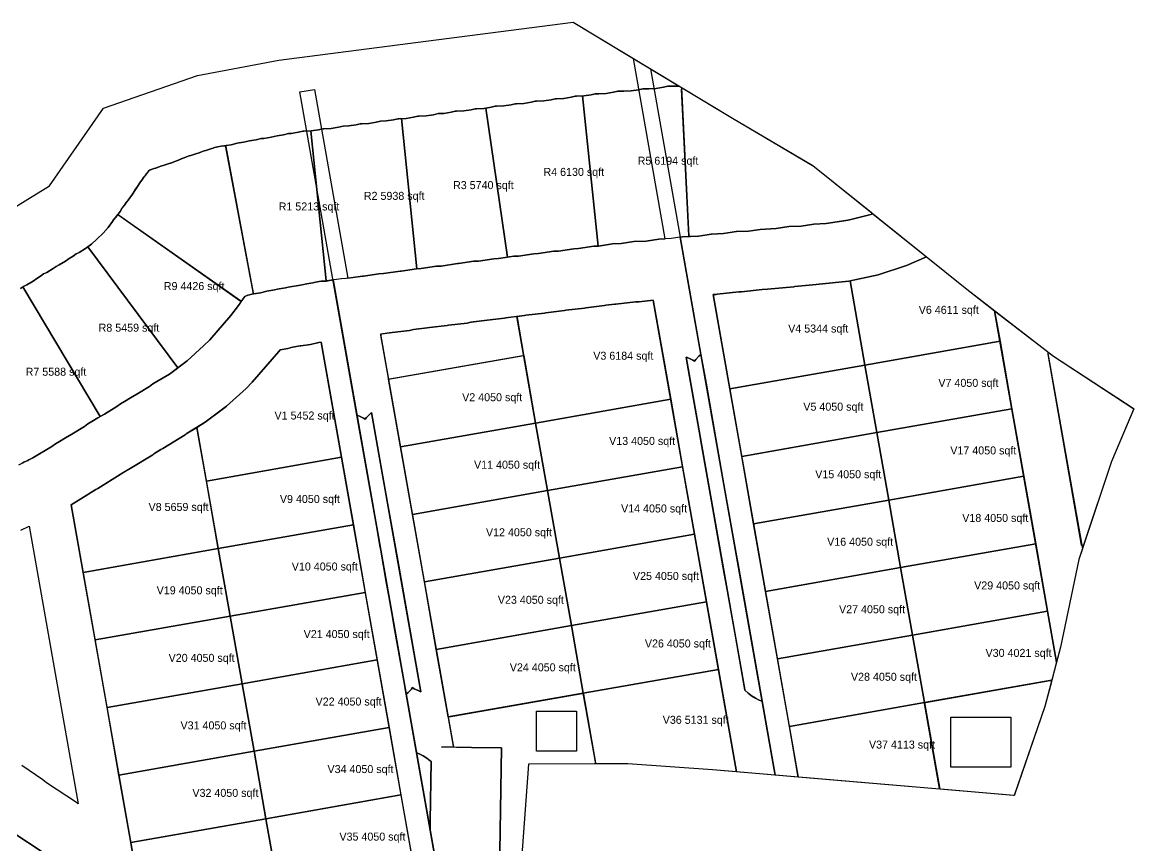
# Model space of a CAD drawing. Header units: metres. Extents: x 119 to 464, y -551 to -55.
# Drawn here: x 242.2 to 464.4, y -219.7 to -54.9 of the extents above; entities that cross this region are included whole.
import ezdxf

# ---------------------------------------------------------------- set-up
doc = ezdxf.new("R2010")
doc.units = ezdxf.units.M
for name, color, linetype in [('COLONY', 3, 'Continuous'), ('CORNERS', 52, 'Continuous'), ('MEDIANS', 94, 'Continuous'), ('PARKS', 82, 'Continuous'), ('PLOTS', 1, 'Continuous'), ('PROMENADE', 62, 'Continuous'), ('ROADS', 8, 'Continuous'), ('TEXT', 7, 'Continuous'), ('UTILITIES', 6, 'Continuous')]:
    doc.layers.add(name, color=color, linetype=linetype)

msp = doc.modelspace()

# ---------------------------------------------------------------- linework, layer by layer
at = {"layer": 'COLONY'}
msp.add_lwpolyline([(221.48, -103.71), (247.6, -87.66), (258.4, -72.16), (277.21, -65.62), (293.47, -62.5), (331.12, -57.65), (352.37, -54.94), (384.19, -74.16), (400.25, -83.6), (431.09, -108.36), (448.39, -121.73), (464.45, -132.24), (460.01, -142.83), (453.45, -162.43), (449.83, -179.95), (446.64, -191.8), (440.55, -209.62), (380.23, -204.48), (363.26, -203.28), (343.39, -203.37), (341.9, -224.25), (341.2, -241.03), (338.8, -261.53), (224.09, -261.53)], dxfattribs=at)
at = {"layer": 'CORNERS'}
for points in [[(315.59, -126.34), (315.58, -126.34), (315.57, -126.34), (315.56, -126.34), (315.55, -126.34), (315.54, -126.33), (315.53, -126.33), (315.52, -126.33), (315.52, -126.32), (315.51, -126.32), (315.5, -126.31), (315.49, -126.31), (315.48, -126.3), (315.47, -126.3), (315.47, -126.29), (315.46, -126.28), (315.45, -126.28), (315.45, -126.27), (315.44, -126.26), (315.43, -126.25), (315.43, -126.24), (315.42, -126.24), (315.42, -126.23), (315.42, -126.22), (315.41, -126.21), (315.41, -126.2), (315.41, -126.19), (315.4, -126.18), (315.4, -126.17), (313.88, -117.52), (313.88, -117.51), (313.87, -117.5), (313.87, -117.49), (313.87, -117.48), (313.87, -117.47), (313.87, -117.46), (313.88, -117.45), (313.88, -117.44), (313.88, -117.43), (313.88, -117.42), (313.89, -117.41), (313.89, -117.4), (313.89, -117.39), (313.9, -117.38), (313.9, -117.38), (313.91, -117.37), (313.92, -117.36), (313.92, -117.35), (313.93, -117.34), (313.94, -117.34), (313.94, -117.33), (313.95, -117.32), (313.96, -117.32), (313.97, -117.31), (313.98, -117.31), (313.99, -117.3), (313.99, -117.3), (314, -117.29), (314.01, -117.29), (314.02, -117.29), (314.03, -117.29), (314.05, -117.28), (314.05, -117.28), (315.62, -117.08), (315.62, -117.08), (315.62, -117.08), (315.62, -117.08), (316.12, -117.02), (316.12, -117.02), (319.62, -116.61), (319.63, -116.61), (319.63, -116.61), (319.64, -116.61), (320.4, -116.43), (320.4, -116.43), (320.42, -116.43), (320.42, -116.43), (323.12, -116.08), (323.12, -116.08), (323.12, -116.08), (323.12, -116.08), (323.62, -116.02), (323.62, -116.02), (327.12, -115.61), (327.13, -115.61), (327.13, -115.61), (327.14, -115.61), (327.37, -115.55), (327.37, -115.55), (327.39, -115.55), (327.39, -115.55), (331.12, -115.11), (331.13, -115.11), (331.13, -115.11), (331.14, -115.11), (331.9, -114.93), (331.9, -114.93), (331.92, -114.93), (331.92, -114.93), (334.62, -114.58), (334.62, -114.58), (334.62, -114.58), (334.62, -114.58), (335.12, -114.52), (335.12, -114.52), (338.62, -114.11), (338.63, -114.11), (338.63, -114.11), (338.64, -114.11), (338.87, -114.05), (338.87, -114.05), (338.89, -114.05), (338.89, -114.05), (340.89, -113.81), (340.89, -113.81), (340.9, -113.81), (340.91, -113.81), (340.92, -113.81), (340.93, -113.81), (340.94, -113.82), (340.95, -113.82), (340.96, -113.82), (340.97, -113.82), (340.98, -113.83), (340.99, -113.83), (341, -113.83), (341.01, -113.84), (341.02, -113.84), (341.03, -113.85), (341.04, -113.86), (341.04, -113.86), (341.05, -113.87), (341.06, -113.88), (341.06, -113.88), (341.07, -113.89), (341.08, -113.9), (341.08, -113.91), (341.09, -113.92), (341.09, -113.93), (341.1, -113.93), (341.1, -113.94), (341.1, -113.95), (341.11, -113.96), (341.11, -113.98), (341.11, -113.98), (342.42, -121.41), (342.42, -121.42), (342.42, -121.43), (342.42, -121.44), (342.42, -121.45), (342.42, -121.46), (342.42, -121.47), (342.42, -121.48), (342.42, -121.49), (342.42, -121.5), (342.41, -121.5), (342.41, -121.51), (342.41, -121.52), (342.4, -121.53), (342.4, -121.54), (342.39, -121.55), (342.39, -121.56), (342.38, -121.57), (342.38, -121.57), (342.37, -121.58), (342.36, -121.59), (342.36, -121.6), (342.35, -121.6), (342.34, -121.61), (342.33, -121.61), (342.33, -121.62), (342.32, -121.62), (342.31, -121.63), (342.3, -121.63), (342.29, -121.64), (342.28, -121.64), (342.27, -121.64), (342.26, -121.64), (342.26, -121.64), (315.64, -126.34), (315.63, -126.34), (315.62, -126.34), (315.61, -126.34), (315.6, -126.34), (315.59, -126.34)], [(447.3, -121.28), (447.3, -121.27), (447.3, -121.26), (447.3, -121.25), (447.3, -121.24), (447.31, -121.23), (447.31, -121.22), (447.31, -121.22), (447.32, -121.21), (447.32, -121.2), (447.33, -121.19), (447.33, -121.18), (447.34, -121.17), (447.35, -121.16), (447.35, -121.16), (447.36, -121.15), (447.37, -121.14), (447.37, -121.14), (447.38, -121.13), (447.39, -121.13), (447.4, -121.12), (447.41, -121.12), (447.42, -121.11), (447.43, -121.11), (447.44, -121.1), (447.45, -121.1), (447.46, -121.1), (447.46, -121.1), (447.47, -121.1), (447.48, -121.09), (447.49, -121.09), (447.5, -121.09), (447.51, -121.09), (447.52, -121.1), (447.53, -121.1), (447.54, -121.1), (447.55, -121.1), (447.56, -121.1), (447.57, -121.11), (447.58, -121.11), (447.59, -121.12), (447.6, -121.12), (447.61, -121.13), (447.62, -121.13), (447.62, -121.14), (448.39, -121.73), (448.39, -121.73), (448.39, -121.73), (448.39, -121.73), (464.31, -132.15), (464.31, -132.15), (464.32, -132.16), (464.33, -132.16), (464.34, -132.17), (464.34, -132.18), (464.35, -132.18), (464.36, -132.19), (464.36, -132.2), (464.37, -132.21), (464.37, -132.22), (464.38, -132.23), (464.38, -132.23), (464.39, -132.24), (464.39, -132.25), (464.39, -132.26), (464.4, -132.27), (464.4, -132.28), (464.4, -132.29), (464.4, -132.3), (464.4, -132.31), (464.4, -132.32), (464.4, -132.33), (464.4, -132.34), (464.4, -132.35), (464.4, -132.36), (464.39, -132.37), (464.39, -132.38), (464.39, -132.39), (464.38, -132.4), (460.01, -142.83), (460.01, -142.83), (460.01, -142.83), (460.01, -142.83), (454.42, -159.54), (454.42, -159.54), (454.41, -159.55), (454.41, -159.56), (454.4, -159.57), (454.4, -159.58), (454.39, -159.59), (454.39, -159.6), (454.38, -159.6), (454.38, -159.61), (454.37, -159.62), (454.36, -159.62), (454.35, -159.63), (454.35, -159.64), (454.34, -159.64), (454.33, -159.65), (454.32, -159.65), (454.31, -159.66), (454.3, -159.66), (454.29, -159.66), (454.29, -159.67), (454.28, -159.67), (454.27, -159.67), (454.26, -159.67), (454.25, -159.67), (454.24, -159.68), (454.23, -159.68), (454.22, -159.68), (454.21, -159.67), (454.2, -159.67), (454.19, -159.67), (454.18, -159.67), (454.17, -159.67), (454.16, -159.66), (454.15, -159.66), (454.14, -159.66), (454.13, -159.65), (454.13, -159.65), (454.12, -159.64), (454.11, -159.64), (454.1, -159.63), (454.09, -159.62), (454.09, -159.62), (454.08, -159.61), (454.07, -159.6), (454.07, -159.6), (454.06, -159.59), (454.06, -159.58), (454.05, -159.57), (454.05, -159.56), (454.04, -159.55), (454.04, -159.54), (454.04, -159.53), (454.03, -159.52), (454.03, -159.51), (454.03, -159.51), (447.3, -121.33), (447.3, -121.33), (447.3, -121.31), (447.3, -121.3), (447.3, -121.29), (447.3, -121.28)], [(425.75, -208.35), (425.74, -208.35), (425.73, -208.35), (425.73, -208.34), (425.72, -208.34), (425.71, -208.33), (425.7, -208.33), (425.69, -208.32), (425.68, -208.31), (425.68, -208.31), (425.67, -208.3), (425.66, -208.29), (425.66, -208.29), (425.65, -208.28), (425.65, -208.27), (425.64, -208.26), (425.64, -208.25), (425.63, -208.24), (425.63, -208.23), (425.62, -208.22), (425.62, -208.21), (425.62, -208.2), (425.62, -208.2), (422.63, -191.24), (422.63, -191.24), (422.63, -191.23), (422.63, -191.22), (422.63, -191.21), (422.63, -191.2), (422.63, -191.19), (422.63, -191.18), (422.63, -191.17), (422.63, -191.16), (422.63, -191.15), (422.64, -191.14), (422.64, -191.13), (422.64, -191.12), (422.65, -191.11), (422.65, -191.1), (422.66, -191.1), (422.66, -191.09), (422.67, -191.08), (422.68, -191.07), (422.68, -191.07), (422.69, -191.06), (422.7, -191.05), (422.71, -191.05), (422.71, -191.04), (422.72, -191.04), (422.73, -191.03), (422.74, -191.03), (422.75, -191.02), (422.76, -191.02), (422.77, -191.02), (422.78, -191.01), (422.79, -191.01), (422.79, -191.01), (447.74, -186.61), (447.74, -186.61), (447.76, -186.61), (447.77, -186.61), (447.78, -186.61), (447.79, -186.61), (447.8, -186.61), (447.81, -186.61), (447.82, -186.61), (447.83, -186.61), (447.84, -186.62), (447.85, -186.62), (447.86, -186.62), (447.86, -186.63), (447.87, -186.63), (447.88, -186.64), (447.89, -186.64), (447.9, -186.65), (447.91, -186.65), (447.91, -186.66), (447.92, -186.67), (447.93, -186.68), (447.93, -186.68), (447.94, -186.69), (447.95, -186.7), (447.95, -186.71), (447.96, -186.72), (447.96, -186.73), (447.96, -186.74), (447.97, -186.75), (447.97, -186.75), (447.97, -186.76), (447.97, -186.77), (447.98, -186.78), (447.98, -186.79), (447.98, -186.8), (447.98, -186.81), (447.98, -186.82), (447.97, -186.83), (447.97, -186.84), (447.97, -186.86), (447.97, -186.86), (446.64, -191.79), (446.64, -191.8), (446.64, -191.8), (446.64, -191.81), (440.6, -209.47), (440.6, -209.47), (440.6, -209.49), (440.59, -209.49), (440.59, -209.5), (440.58, -209.51), (440.58, -209.52), (440.57, -209.53), (440.57, -209.53), (440.56, -209.54), (440.55, -209.55), (440.55, -209.55), (440.54, -209.56), (440.53, -209.57), (440.52, -209.57), (440.52, -209.58), (440.51, -209.58), (440.5, -209.59), (440.49, -209.59), (440.48, -209.59), (440.47, -209.6), (440.46, -209.6), (440.46, -209.6), (440.45, -209.6), (440.44, -209.61), (440.43, -209.61), (440.42, -209.61), (440.41, -209.61), (440.4, -209.61), (440.39, -209.61), (425.8, -208.36), (425.8, -208.36), (425.78, -208.36), (425.77, -208.36), (425.76, -208.36), (425.75, -208.35)]]:
    msp.add_lwpolyline(points, close=True, dxfattribs=at)
msp.add_lwpolyline([(337.2, -249.76), (338, -200.11), (338, -200.1), (338, -200.1), (338, -200.1), (338, -200.1), (338, -200.1), (337.99, -200.1), (332.01, -200), (332.01, -200), (331.99, -200), (331.99, -200), (331.99, -200), (331.99, -200), (328.58, -199.94), (328.57, -199.94), (328.56, -199.94), (328.55, -199.94), (328.54, -199.94), (328.53, -199.94), (328.52, -199.93), (328.51, -199.93), (328.5, -199.93), (328.5, -199.92), (328.49, -199.92), (328.48, -199.91), (328.47, -199.91), (328.46, -199.9), (328.45, -199.9), (328.45, -199.89), (328.44, -199.88), (328.43, -199.88), (328.43, -199.87), (328.42, -199.86), (328.41, -199.85), (328.41, -199.85), (328.4, -199.84), (328.4, -199.83), (328.4, -199.82), (328.39, -199.81), (328.39, -199.8), (328.39, -199.79), (328.38, -199.78), (328.38, -199.78), (327.38, -194.11), (327.38, -194.11), (327.38, -194.09), (327.38, -194.08), (327.38, -194.07), (327.38, -194.06), (327.38, -194.06), (327.38, -194.05), (327.38, -194.04), (327.38, -194.04), (327.39, -194.03), (327.39, -194.02), (327.39, -194.01), (327.4, -194), (327.4, -193.99), (327.4, -193.98), (327.41, -193.97), (327.41, -193.96), (327.42, -193.95), (327.43, -193.95), (327.43, -193.94), (327.44, -193.93), (327.45, -193.93), (327.45, -193.92), (327.46, -193.91), (327.47, -193.91), (327.48, -193.9), (327.49, -193.9), (327.49, -193.89), (327.5, -193.89), (327.51, -193.89), (327.52, -193.88), (327.53, -193.88), (327.54, -193.88), (327.55, -193.88), (354.16, -189.18), (354.17, -189.18), (354.18, -189.18), (354.19, -189.18), (354.2, -189.18), (354.21, -189.18), (354.22, -189.18), (354.23, -189.18), (354.24, -189.18), (354.25, -189.19), (354.26, -189.19), (354.27, -189.19), (354.28, -189.19), (354.29, -189.2), (354.29, -189.2), (354.3, -189.21), (354.31, -189.21), (354.32, -189.22), (354.33, -189.22), (354.34, -189.23), (354.34, -189.24), (354.35, -189.24), (354.36, -189.25), (354.36, -189.26), (354.37, -189.27), (354.37, -189.28), (354.38, -189.28), (354.38, -189.29), (354.39, -189.3), (354.39, -189.31), (354.39, -189.32), (354.39, -189.33), (354.4, -189.34), (354.4, -189.35), (356.82, -203.07), (356.82, -203.08), (356.82, -203.09), (356.82, -203.1), (356.82, -203.11), (356.82, -203.12), (356.82, -203.13), (356.82, -203.14), (356.82, -203.15), (356.82, -203.16), (356.81, -203.17), (356.81, -203.18), (356.81, -203.18), (356.8, -203.19), (356.8, -203.2), (356.8, -203.21), (356.79, -203.22), (356.78, -203.23), (356.78, -203.23), (356.77, -203.24), (356.77, -203.25), (356.76, -203.26), (356.75, -203.26), (356.74, -203.27), (356.74, -203.27), (356.73, -203.28), (356.72, -203.28), (356.71, -203.29), (356.7, -203.29), (356.69, -203.3), (356.68, -203.3), (356.68, -203.3), (356.67, -203.3), (356.66, -203.31), (356.65, -203.31), (356.64, -203.31), (356.63, -203.31), (356.62, -203.31), (343.4, -203.37), (343.39, -203.37), (343.39, -203.37), (343.39, -203.37), (343.39, -203.37), (343.39, -203.37), (343.39, -203.38), (341.9, -224.25)], dxfattribs=at)
at = {"layer": 'MEDIANS'}
for points in [[(387.34, -189.13), (386.7, -188.52), (386.67, -188.5), (384.78, -177.76), (383, -167.67), (382.56, -165.2), (381.03, -156.48), (380.02, -150.74), (380.02, -150.74), (377.89, -138.66), (377.8, -138.18), (377.47, -136.31), (375.42, -124.67), (375.42, -124.67), (374.93, -121.91), (375.47, -122.12), (376.26, -122.51), (376.6, -122.72), (376.84, -122.41), (377.45, -121.77), (377.89, -121.39), (378.91, -127.17), (382.48, -147.45), (382.48, -147.45), (384.87, -160.96), (384.87, -160.96), (385.44, -164.2), (390.12, -190.75), (389.57, -190.54), (388.78, -190.14), (388.03, -189.67), (387.34, -189.13)], [(319.37, -188.99), (318.94, -189.37), (318.45, -186.61), (318.45, -186.61), (316.56, -175.86), (316.07, -173.1), (315.47, -169.68), (315.04, -167.24), (313.85, -160.54), (313.69, -159.59), (313.19, -156.76), (311.47, -147.03), (309.09, -133.52), (309.63, -133.73), (310.42, -134.12), (310.75, -134.33), (310.99, -134.02), (311.6, -133.38), (312.04, -133), (314.91, -149.27), (317.26, -162.61), (321.88, -188.85), (321.34, -188.64), (320.55, -188.25), (320.22, -188.04), (319.98, -188.35), (319.37, -188.99)], [(321.54, -201.26), (322.33, -201.66), (323.07, -202.13), (323.77, -202.67), (323.95, -202.84), (323.76, -214.71), (323.73, -216.55), (321, -201.06), (321.54, -201.26)]]:
    msp.add_lwpolyline(points, close=True, dxfattribs=at)
at = {"layer": 'PARKS'}
for points in [[(412.01, -93.05), (412.02, -93.05), (412.02, -93.06), (412.03, -93.07), (412.03, -93.08), (412.04, -93.09), (412.04, -93.09), (412.05, -93.1), (412.05, -93.11), (412.05, -93.12), (412.06, -93.13), (412.06, -93.14), (412.06, -93.15), (412.06, -93.16), (412.06, -93.17), (412.06, -93.18), (412.06, -93.19), (412.06, -93.2), (412.06, -93.21), (412.06, -93.22), (412.06, -93.23), (412.05, -93.24), (412.05, -93.24), (412.05, -93.25), (412.04, -93.26), (412.04, -93.27), (412.03, -93.28), (412.03, -93.29), (412.02, -93.3), (412.02, -93.3), (412.01, -93.31), (412, -93.32), (412, -93.32), (411.99, -93.33), (411.98, -93.34), (411.98, -93.34), (411.97, -93.35), (411.96, -93.35), (411.95, -93.36), (411.94, -93.36), (411.93, -93.37), (411.93, -93.37), (411.62, -93.48), (411.62, -93.48), (411.6, -93.48), (411.6, -93.48), (407.32, -94.56), (407.32, -94.56), (407.3, -94.56), (407.3, -94.56), (402.94, -95.21), (402.94, -95.21), (402.92, -95.21), (402.92, -95.21), (400.49, -95.33), (400.48, -95.33), (400.48, -95.33), (400.47, -95.33), (397.94, -95.71), (397.94, -95.71), (397.92, -95.71), (397.92, -95.71), (395.49, -95.83), (395.48, -95.83), (395.48, -95.83), (395.47, -95.83), (392.94, -96.21), (392.94, -96.21), (392.92, -96.21), (392.92, -96.21), (389.74, -96.37), (389.73, -96.37), (389.73, -96.37), (389.72, -96.37), (387.44, -96.71), (387.44, -96.71), (387.42, -96.71), (387.42, -96.71), (384.99, -96.83), (384.98, -96.83), (384.98, -96.83), (384.97, -96.83), (382.44, -97.21), (382.44, -97.21), (382.42, -97.21), (382.42, -97.21), (379.99, -97.33), (379.98, -97.33), (379.98, -97.33), (379.97, -97.33), (377.44, -97.71), (377.44, -97.71), (377.42, -97.71), (377.42, -97.71), (375.7, -97.8), (375.69, -97.8), (375.68, -97.8), (375.67, -97.8), (375.66, -97.8), (375.65, -97.79), (375.64, -97.79), (375.63, -97.79), (375.62, -97.79), (375.62, -97.78), (375.61, -97.78), (375.6, -97.78), (375.59, -97.77), (375.58, -97.77), (375.57, -97.76), (375.56, -97.75), (375.56, -97.75), (375.55, -97.74), (375.54, -97.73), (375.54, -97.73), (375.53, -97.72), (375.52, -97.71), (375.52, -97.7), (375.51, -97.7), (375.51, -97.69), (375.5, -97.68), (375.5, -97.67), (375.5, -97.66), (375.49, -97.65), (375.49, -97.64), (375.49, -97.63), (375.49, -97.62), (375.49, -97.61), (375.49, -97.6), (374.03, -68.39), (374.03, -68.38), (374.03, -68.37), (374.03, -68.36), (374.03, -68.35), (374.03, -68.34), (374.03, -68.33), (374.03, -68.32), (374.04, -68.31), (374.04, -68.3), (374.04, -68.29), (374.05, -68.29), (374.05, -68.28), (374.06, -68.27), (374.06, -68.26), (374.07, -68.25), (374.07, -68.24), (374.08, -68.24), (374.09, -68.23), (374.1, -68.22), (374.1, -68.22), (374.11, -68.21), (374.12, -68.21), (374.13, -68.2), (374.14, -68.2), (374.15, -68.19), (374.15, -68.19), (374.16, -68.19), (374.17, -68.18), (374.18, -68.18), (374.19, -68.18), (374.2, -68.18), (374.21, -68.18), (374.22, -68.18), (374.23, -68.18), (374.24, -68.18), (374.25, -68.18), (374.26, -68.18), (374.27, -68.18), (374.28, -68.18), (374.29, -68.19), (374.3, -68.19), (374.31, -68.19), (374.32, -68.2), (374.33, -68.2), (374.33, -68.21), (384.19, -74.16), (384.19, -74.16), (400.23, -83.59), (400.24, -83.59), (400.26, -83.61), (400.26, -83.61), (411.98, -93.02), (411.99, -93.02), (412, -93.03), (412, -93.04), (412.01, -93.05)], [(286.09, -110.62), (286.09, -110.62), (286.08, -110.63), (286.08, -110.64), (286.07, -110.64), (286.06, -110.65), (286.05, -110.66), (286.05, -110.66), (286.04, -110.67), (286.03, -110.67), (286.02, -110.68), (286.01, -110.68), (286, -110.69), (286, -110.69), (285.99, -110.69), (285.98, -110.7), (285.97, -110.7), (285.96, -110.7), (285.95, -110.7), (285.94, -110.7), (285.93, -110.7), (285.92, -110.7), (285.91, -110.7), (285.9, -110.7), (285.89, -110.7), (285.88, -110.7), (285.87, -110.69), (285.86, -110.69), (285.85, -110.69), (285.84, -110.68), (285.83, -110.68), (285.83, -110.67), (285.82, -110.67), (285.81, -110.66), (261.45, -93.55), (261.45, -93.55), (261.44, -93.54), (261.43, -93.53), (261.42, -93.52), (261.41, -93.52), (261.41, -93.51), (261.4, -93.5), (261.4, -93.49), (261.39, -93.49), (261.39, -93.48), (261.38, -93.47), (261.38, -93.46), (261.37, -93.45), (261.37, -93.44), (261.37, -93.43), (261.37, -93.42), (261.37, -93.41), (261.36, -93.4), (261.36, -93.39), (261.36, -93.38), (261.36, -93.37), (261.36, -93.36), (261.37, -93.35), (261.37, -93.34), (261.37, -93.33), (261.37, -93.32), (261.38, -93.31), (261.38, -93.3), (261.38, -93.3), (261.39, -93.29), (261.39, -93.28), (261.4, -93.27), (261.4, -93.26), (261.72, -92.83), (261.72, -92.83), (261.72, -92.83), (261.72, -92.83), (262.17, -92.08), (262.18, -92.08), (262.18, -92.06), (262.19, -92.06), (262.72, -91.33), (262.72, -91.33), (262.72, -91.33), (262.72, -91.33), (262.92, -91), (262.92, -91), (262.93, -90.98), (262.93, -90.98), (262.94, -90.97), (262.95, -90.96), (263.35, -90.53), (263.35, -90.52), (263.35, -90.52), (263.35, -90.51), (264.22, -89.33), (264.22, -89.33), (264.22, -89.33), (264.22, -89.33), (264.67, -88.58), (264.68, -88.58), (264.68, -88.56), (264.69, -88.56), (265.22, -87.83), (265.22, -87.83), (265.22, -87.83), (265.22, -87.83), (265.67, -87.08), (265.68, -87.08), (265.68, -87.06), (265.69, -87.06), (266.22, -86.33), (266.22, -86.33), (266.22, -86.33), (266.22, -86.33), (266.42, -86), (266.42, -86), (266.43, -85.98), (266.43, -85.98), (266.44, -85.97), (266.45, -85.96), (266.85, -85.53), (266.85, -85.52), (266.85, -85.52), (266.85, -85.51), (267.54, -84.57), (267.55, -84.57), (267.55, -84.56), (267.56, -84.55), (267.57, -84.54), (267.57, -84.54), (267.58, -84.53), (267.59, -84.52), (267.6, -84.52), (267.61, -84.51), (267.62, -84.51), (267.62, -84.51), (267.64, -84.5), (267.64, -84.5), (268.55, -84.17), (268.55, -84.17), (268.57, -84.17), (268.57, -84.17), (268.84, -84.1), (268.85, -84.1), (268.85, -84.1), (268.86, -84.1), (270.05, -83.67), (270.05, -83.67), (270.07, -83.67), (270.07, -83.67), (270.34, -83.6), (270.35, -83.6), (270.35, -83.6), (270.36, -83.6), (271.55, -83.17), (271.55, -83.17), (271.57, -83.17), (271.57, -83.17), (271.84, -83.1), (271.85, -83.1), (271.85, -83.1), (271.86, -83.1), (273.23, -82.61), (273.24, -82.61), (273.24, -82.61), (273.25, -82.61), (274.26, -82.13), (274.27, -82.13), (274.28, -82.12), (274.28, -82.12), (274.29, -82.12), (274.3, -82.11), (274.35, -82.1), (274.35, -82.1), (274.35, -82.1), (274.35, -82.1), (275.55, -81.67), (275.55, -81.67), (275.57, -81.67), (275.57, -81.67), (275.84, -81.6), (275.85, -81.6), (275.85, -81.6), (275.86, -81.6), (277.05, -81.17), (277.05, -81.17), (277.07, -81.17), (277.07, -81.17), (277.34, -81.1), (277.35, -81.1), (277.35, -81.1), (277.36, -81.1), (278.55, -80.67), (278.55, -80.67), (278.57, -80.67), (278.57, -80.67), (278.84, -80.6), (278.85, -80.6), (278.85, -80.6), (278.86, -80.6), (280.05, -80.17), (280.05, -80.17), (280.07, -80.17), (280.07, -80.17), (280.34, -80.1), (280.35, -80.1), (280.35, -80.1), (280.36, -80.1), (280.59, -80.02), (280.6, -80.02), (280.61, -80.01), (280.61, -80.01), (280.63, -80.01), (280.63, -80.01), (280.92, -79.96), (280.93, -79.96), (280.93, -79.96), (280.94, -79.96), (281.91, -79.72), (281.91, -79.71), (281.93, -79.71), (281.93, -79.71), (281.95, -79.71), (281.95, -79.71), (282.46, -79.68), (282.47, -79.68), (282.47, -79.68), (282.48, -79.68), (282.65, -79.65), (282.65, -79.65), (282.66, -79.65), (282.67, -79.65), (282.68, -79.65), (282.69, -79.65), (282.7, -79.65), (282.71, -79.65), (282.72, -79.66), (282.73, -79.66), (282.74, -79.66), (282.75, -79.66), (282.76, -79.67), (282.76, -79.67), (282.77, -79.68), (282.78, -79.68), (282.79, -79.69), (282.8, -79.69), (282.8, -79.7), (282.81, -79.7), (282.82, -79.71), (282.83, -79.72), (282.83, -79.72), (282.84, -79.73), (282.84, -79.74), (282.85, -79.75), (282.85, -79.76), (282.86, -79.76), (282.86, -79.77), (282.87, -79.78), (282.87, -79.79), (282.87, -79.8), (282.87, -79.81), (282.87, -79.82), (288.36, -109.06), (288.36, -109.07), (288.36, -109.08), (288.36, -109.09), (288.36, -109.1), (288.36, -109.11), (288.36, -109.12), (288.36, -109.13), (288.36, -109.14), (288.36, -109.15), (288.35, -109.16), (288.35, -109.17), (288.35, -109.18), (288.34, -109.19), (288.34, -109.2), (288.33, -109.21), (288.33, -109.21), (288.32, -109.22), (288.32, -109.23), (288.31, -109.24), (288.3, -109.25), (288.29, -109.25), (288.29, -109.26), (288.28, -109.26), (288.27, -109.27), (288.26, -109.28), (288.25, -109.28), (288.24, -109.28), (288.24, -109.29), (288.23, -109.29), (288.22, -109.29), (288.21, -109.3), (288.19, -109.3), (288.19, -109.3), (288.07, -109.32), (288.06, -109.32), (288.06, -109.32), (288.06, -109.32), (288.06, -109.32), (288.05, -109.32), (287.62, -109.48), (287.62, -109.48), (287.6, -109.48), (287.6, -109.48), (287.29, -109.56), (287.28, -109.56), (287.28, -109.56), (287.27, -109.56), (286.7, -109.77), (286.69, -109.77), (286.69, -109.77), (286.69, -109.77), (286.69, -109.77), (286.69, -109.77), (286.69, -109.78), (286.09, -110.62)]]:
    msp.add_lwpolyline(points, close=True, dxfattribs=at)
msp.add_lwpolyline([(241.92, -156.56), (243.58, -155.77), (253.38, -211.3), (253.22, -211.18), (253.22, -211.18), (247.04, -207.06), (246.31, -206.51), (242.06, -203.61)], dxfattribs=at)
at = {"layer": 'PLOTS'}
for points in [[(354.47, -69.68), (355.93, -69.46), (356.76, -69.25), (357.5, -69.25), (358.97, -69.18), (360.43, -68.96), (361.26, -68.75), (362.5, -68.75), (363.97, -68.68), (365.43, -68.46), (366.26, -68.25), (367.5, -68.25), (368.97, -68.18), (370.43, -67.96), (371.26, -67.75), (373, -67.75), (373.54, -67.72), (374.01, -68), (375.5, -97.81), (374.23, -97.87), (371.93, -98.21), (369.48, -98.33), (366.93, -98.71), (364.48, -98.83), (361.93, -99.21), (360.23, -99.29), (357.43, -99.71), (357.36, -99.71), (354.21, -69.69), (354.47, -69.68)], [(335.93, -71.96), (336.76, -71.75), (337, -71.75), (338.47, -71.68), (339.93, -71.46), (340.76, -71.25), (341, -71.25), (342.47, -71.18), (343.93, -70.96), (344.76, -70.75), (345, -70.75), (346.47, -70.68), (347.93, -70.46), (348.76, -70.25), (349, -70.25), (350.47, -70.18), (351.93, -69.96), (352.76, -69.75), (353, -69.75), (354.21, -69.69), (357.36, -99.71), (356.48, -99.76), (353.43, -100.21), (352.48, -100.26), (349.43, -100.71), (348.48, -100.76), (345.43, -101.21), (344.48, -101.26), (341.43, -101.71), (340.48, -101.76), (339.24, -101.94), (334.88, -72.12), (335.93, -71.96)], [(318.97, -74.18), (320.43, -73.96), (321.26, -73.75), (321.5, -73.75), (322.97, -73.68), (324.43, -73.46), (325.32, -73.23), (326.47, -73.18), (327.93, -72.96), (328.76, -72.75), (329, -72.75), (330.47, -72.68), (331.93, -72.46), (332.76, -72.25), (333, -72.25), (334.47, -72.18), (334.88, -72.12), (339.24, -101.94), (337.43, -102.21), (336.48, -102.26), (333.43, -102.71), (332.48, -102.76), (329.43, -103.21), (329.23, -103.22), (325.93, -103.71), (324.98, -103.76), (321.93, -104.21), (321.09, -104.25), (317.98, -74.23), (318.97, -74.18)], [(299.97, -76.68), (301.43, -76.46), (302.26, -76.25), (302.5, -76.25), (303.97, -76.18), (305.43, -75.96), (306.32, -75.73), (307.47, -75.68), (308.93, -75.46), (309.76, -75.25), (310, -75.25), (311.47, -75.18), (312.93, -74.96), (313.82, -74.73), (314.97, -74.68), (316.43, -74.46), (317.26, -74.25), (317.5, -74.25), (317.98, -74.23), (321.09, -104.25), (320.98, -104.26), (317.93, -104.71), (317.73, -104.72), (314.43, -105.21), (313.48, -105.26), (310.43, -105.71), (310.23, -105.72), (306.93, -106.21), (305.98, -106.26), (302.98, -106.7), (299.87, -76.68), (299.97, -76.68)], [(282.84, -79.62), (283.93, -79.46), (285.13, -79.16), (286.43, -78.96), (287.63, -78.66), (288.93, -78.46), (289.93, -78.21), (290.47, -78.18), (291.93, -77.96), (293.13, -77.66), (294.43, -77.46), (295.43, -77.21), (295.97, -77.18), (297.43, -76.96), (298.26, -76.75), (298.5, -76.75), (299.87, -76.68), (302.98, -106.7), (302.93, -106.71), (301.98, -106.76), (300.84, -106.93), (300.31, -107.06), (299.07, -107.24), (297.81, -107.56), (295.34, -107.93), (294.81, -108.06), (293.57, -108.24), (292.31, -108.56), (291.07, -108.74), (289.81, -109.06), (288.4, -109.27), (282.84, -79.62)], [(256.02, -99.35), (257.11, -98.36), (258.36, -97.11), (259.35, -96.02), (260.22, -94.83), (260.43, -94.48), (260.85, -94.02), (261.28, -93.43), (285.98, -110.78), (285.39, -111.61), (283.89, -113.61), (279.69, -118.44), (278.44, -119.69), (275.16, -122.67), (273.29, -124.06), (255.29, -99.88), (256.02, -99.35)], [(242.42, -107.79), (243.07, -107.48), (244.33, -106.72), (245.07, -106.18), (245.83, -105.72), (246.42, -105.29), (247.07, -104.98), (248.33, -104.22), (248.92, -103.79), (249.57, -103.48), (250.83, -102.72), (251.57, -102.18), (252.33, -101.72), (252.92, -101.29), (253.57, -100.98), (254.83, -100.22), (255.29, -99.88), (273.29, -124.06), (271.6, -125.31), (269.1, -126.81), (268.31, -127.29), (267.6, -127.81), (265.1, -129.31), (263.8, -130.09), (262.6, -130.81), (261.81, -131.29), (261.1, -131.81), (258.6, -133.31), (257.77, -133.81), (242.27, -107.9), (242.42, -107.79)], [(437.7, -118.74), (437.7, -118.74), (410.68, -123.51), (410.68, -123.51), (410.68, -123.51), (407.71, -106.66), (407.71, -106.66), (407.71, -106.66), (413.31, -105.47), (413.31, -105.47), (419, -103.63), (419, -103.63), (422.98, -101.85), (422.98, -101.85), (422.98, -101.85), (422.99, -101.85), (422.99, -101.85), (422.99, -101.85), (428.66, -106.41), (431.09, -108.36), (431.09, -108.36), (436.62, -112.64), (436.62, -112.64), (436.62, -112.64), (437.7, -118.74), (437.7, -118.74)], [(410.68, -123.51), (410.68, -123.51), (383.67, -128.27), (383.67, -128.27), (383.67, -128.27), (380.35, -109.43), (380.35, -109.43), (380.35, -109.43), (380.97, -109.37), (380.97, -109.37), (381.16, -109.33), (381.16, -109.33), (385.44, -108.88), (385.44, -108.88), (386.01, -108.85), (386.01, -108.85), (390.15, -108.41), (390.15, -108.41), (391.22, -108.36), (391.22, -108.36), (396.47, -107.87), (396.47, -107.87), (396.66, -107.83), (396.66, -107.83), (400.94, -107.38), (400.94, -107.38), (401.51, -107.35), (401.51, -107.35), (407.45, -106.72), (407.45, -106.72), (407.71, -106.66), (407.71, -106.66), (407.71, -106.66), (410.68, -123.51), (410.68, -123.51)], [(371.85, -130.35), (371.85, -130.35), (344.84, -135.12), (344.84, -135.12), (344.84, -135.12), (341.08, -113.79), (341.08, -113.79), (341.08, -113.79), (342.63, -113.61), (342.63, -113.61), (342.88, -113.55), (342.88, -113.55), (346.63, -113.11), (346.63, -113.11), (346.88, -113.05), (346.88, -113.05), (350.63, -112.61), (350.63, -112.61), (350.88, -112.55), (350.88, -112.55), (354.63, -112.11), (354.63, -112.11), (354.88, -112.05), (354.88, -112.05), (358.63, -111.61), (358.63, -111.61), (358.88, -111.55), (358.88, -111.55), (360.68, -111.34), (360.68, -111.34), (360.86, -111.33), (360.86, -111.33), (364.82, -110.89), (364.82, -110.89), (365.51, -110.85), (365.51, -110.85), (368.36, -110.55), (368.36, -110.55), (368.36, -110.55), (368.36, -110.55), (368.36, -110.55), (368.36, -110.55), (368.36, -110.55), (368.36, -110.55), (368.36, -110.55), (368.36, -110.55), (368.36, -110.56), (371.85, -130.35), (371.85, -130.35)], [(306, -141.96), (306, -141.96), (278.99, -146.73), (278.99, -146.73), (278.99, -146.73), (277.09, -135.98), (277.09, -135.98), (277.09, -135.98), (278.78, -134.94), (278.78, -134.94), (282.42, -132.2), (283.01, -131.75), (283.01, -131.75), (286.93, -128.18), (286.93, -128.18), (288.18, -126.93), (288.18, -126.93), (293.49, -120.81), (293.49, -120.81), (293.76, -120.44), (293.76, -120.44), (293.76, -120.44), (293.77, -120.44), (293.77, -120.44), (293.77, -120.44), (295.25, -120.2), (295.25, -120.2), (296.22, -119.95), (296.22, -119.95), (297.75, -119.7), (297.75, -119.7), (297.86, -119.67), (297.86, -119.67), (299.79, -119.4), (299.79, -119.4), (301.48, -118.99), (301.48, -118.99), (301.94, -118.91), (301.94, -118.91), (301.94, -118.92), (306, -141.96), (306, -141.96)], [(413.07, -137.01), (410.68, -123.51), (437.7, -118.74), (440.08, -132.25), (413.07, -137.01)], [(317.82, -139.88), (315.44, -126.37), (342.45, -121.61), (344.84, -135.12), (317.82, -139.88)], [(386.05, -141.78), (383.67, -128.27), (410.68, -123.51), (413.07, -137.01), (386.05, -141.78)], [(347.22, -148.62), (344.84, -135.12), (371.85, -130.35), (374.23, -143.86), (347.22, -148.62)], [(415.45, -150.52), (413.07, -137.01), (440.08, -132.25), (442.46, -145.76), (415.45, -150.52)], [(320.21, -153.39), (317.82, -139.88), (344.84, -135.12), (347.22, -148.62), (320.21, -153.39)], [(281.37, -160.24), (281.37, -160.24), (254.36, -165), (254.35, -165), (254.35, -165), (251.97, -151.49), (251.97, -151.49), (251.97, -151.49), (255.28, -149.44), (255.28, -149.44), (255.47, -149.3), (255.47, -149.3), (256.88, -148.42), (256.88, -148.42), (256.88, -148.42), (256.89, -148.42), (256.89, -148.42), (256.89, -148.42), (256.89, -148.42), (256.89, -148.42), (256.89, -148.42), (257.27, -148.23), (257.27, -148.23), (257.27, -148.23), (257.28, -148.23), (257.28, -148.23), (257.28, -148.23), (257.28, -148.23), (257.28, -148.23), (257.28, -148.23), (257.28, -148.23), (261.78, -145.44), (261.78, -145.44), (261.97, -145.3), (261.97, -145.3), (263.38, -144.42), (263.38, -144.42), (263.38, -144.42), (263.39, -144.42), (263.39, -144.42), (263.39, -144.42), (263.39, -144.42), (263.39, -144.42), (263.39, -144.42), (263.77, -144.23), (263.77, -144.23), (263.77, -144.23), (263.78, -144.23), (263.78, -144.23), (263.78, -144.23), (263.78, -144.23), (263.78, -144.23), (263.78, -144.23), (263.78, -144.23), (268.28, -141.44), (268.28, -141.44), (268.47, -141.3), (268.47, -141.3), (269.88, -140.42), (269.88, -140.42), (269.88, -140.42), (269.89, -140.42), (269.89, -140.42), (269.89, -140.42), (269.89, -140.42), (269.89, -140.42), (269.89, -140.42), (270.27, -140.23), (270.27, -140.23), (270.27, -140.23), (270.28, -140.23), (270.28, -140.23), (270.28, -140.23), (270.28, -140.23), (270.28, -140.23), (270.28, -140.23), (270.28, -140.23), (274.78, -137.44), (274.78, -137.44), (274.97, -137.3), (274.97, -137.3), (277.09, -135.98), (277.09, -135.98), (277.09, -135.98), (281.37, -160.24), (281.37, -160.24)], [(388.43, -155.29), (386.05, -141.78), (413.07, -137.01), (415.45, -150.52), (388.43, -155.29)], [(281.37, -160.24), (278.99, -146.73), (306, -141.96), (308.39, -155.47), (281.37, -160.24)], [(349.6, -162.13), (347.22, -148.62), (374.23, -143.86), (376.61, -157.37), (349.6, -162.13)], [(417.83, -164.03), (415.45, -150.52), (442.46, -145.76), (444.85, -159.27), (417.83, -164.03)], [(322.59, -166.9), (320.21, -153.39), (347.22, -148.62), (349.6, -162.13), (322.59, -166.9)], [(390.81, -168.79), (388.43, -155.29), (415.45, -150.52), (417.83, -164.03), (390.81, -168.79)], [(283.75, -173.74), (281.37, -160.24), (308.39, -155.47), (310.77, -168.98), (283.75, -173.74)], [(351.98, -175.64), (349.6, -162.13), (376.61, -157.37), (379, -170.88), (351.98, -175.64)], [(420.21, -177.54), (417.83, -164.03), (444.85, -159.27), (447.23, -172.77), (420.21, -177.54)], [(256.74, -178.51), (254.35, -165), (281.37, -160.24), (283.75, -173.74), (256.74, -178.51)], [(324.97, -180.4), (322.59, -166.9), (349.6, -162.13), (351.98, -175.64), (324.97, -180.4)], [(393.2, -182.3), (390.81, -168.79), (417.83, -164.03), (420.21, -177.54), (393.2, -182.3)], [(286.13, -187.25), (283.75, -173.74), (310.77, -168.98), (313.15, -182.49), (286.13, -187.25)], [(354.36, -189.15), (351.98, -175.64), (379, -170.88), (381.38, -184.38), (354.36, -189.15)], [(420.21, -177.54), (447.23, -172.77), (449.02, -182.95), (448.05, -186.56), (422.59, -191.04), (420.21, -177.54)], [(259.12, -192.01), (256.74, -178.51), (283.75, -173.74), (286.13, -187.25), (259.12, -192.01)], [(327.35, -193.91), (324.97, -180.4), (351.98, -175.64), (354.36, -189.15), (327.35, -193.91)], [(395.58, -195.81), (393.2, -182.3), (420.21, -177.54), (422.59, -191.04), (395.58, -195.81)], [(288.52, -200.76), (286.13, -187.25), (313.15, -182.49), (315.53, -196), (288.52, -200.76)], [(384.99, -204.89), (384.99, -204.89), (380.23, -204.48), (380.23, -204.48), (363.26, -203.28), (363.26, -203.28), (356.86, -203.31), (356.86, -203.31), (356.86, -203.31), (354.36, -189.15), (354.36, -189.15), (354.36, -189.15), (381.38, -184.38), (381.38, -184.38), (381.38, -184.38), (384.99, -204.88), (384.99, -204.88), (384.99, -204.88), (384.99, -204.88), (384.99, -204.88), (384.99, -204.88), (384.99, -204.89), (384.99, -204.89), (384.99, -204.89), (384.99, -204.89), (384.99, -204.89)], [(261.5, -205.52), (259.12, -192.01), (286.13, -187.25), (288.52, -200.76), (261.5, -205.52)], [(425.64, -208.35), (425.64, -208.35), (410.67, -207.07), (397.36, -205.94), (397.36, -205.94), (397.36, -205.94), (395.58, -195.81), (395.58, -195.81), (395.58, -195.81), (422.59, -191.04), (422.59, -191.04), (422.59, -191.04), (425.64, -208.35), (425.64, -208.35)], [(290.9, -214.27), (288.52, -200.76), (315.53, -196), (317.91, -209.5), (290.9, -214.27)], [(263.88, -219.03), (261.5, -205.52), (288.52, -200.76), (290.9, -214.27), (263.88, -219.03)], [(293.28, -227.77), (290.9, -214.27), (317.91, -209.5), (320.29, -223.01), (293.28, -227.77)], [(229.83, -246.28), (229.07, -245.82), (228.33, -245.28), (227.57, -244.82), (226.83, -244.28), (226.07, -243.82), (225.33, -243.28), (224.57, -242.82), (223.83, -242.28), (223.07, -241.82), (222.33, -241.28), (221.98, -241.07), (221.52, -240.65), (220.33, -239.78), (219.77, -239.44), (236.19, -214.12), (239.11, -216.11), (240.1, -216.86), (246.56, -221.16), (250.14, -223.81), (251.16, -224.74), (230.93, -247.08), (229.83, -246.28)], [(290.9, -214.27), (293.28, -227.77), (272.27, -231.48), (269.94, -227.72), (266.75, -223.49), (264.17, -220.66), (263.88, -219.03), (290.9, -214.27)]]:
    msp.add_lwpolyline(points, close=True, dxfattribs=at)
msp.add_lwpolyline([(241.83, -108.22), (242.27, -107.9), (257.77, -133.81), (257.3, -134.09), (256.1, -134.81), (255.31, -135.29), (254.6, -135.81), (252.1, -137.31), (250.8, -138.09), (249.6, -138.81), (248.81, -139.29), (248.1, -139.81), (244.3, -142.09), (243.51, -142.47), (243.3, -142.59), (242.51, -142.97), (242.3, -143.09), (242.06, -143.2)], dxfattribs=at)
at = {"layer": 'PROMENADE'}
msp.add_lwpolyline([(221.48, -103.71), (247.6, -87.66), (258.4, -72.16), (277.21, -65.62), (293.47, -62.5), (331.12, -57.65), (352.37, -54.94), (373.54, -67.72), (373, -67.75), (371.26, -67.75), (370.43, -67.96), (368.97, -68.18), (367.5, -68.25), (366.26, -68.25), (365.43, -68.46), (363.97, -68.68), (362.5, -68.75), (361.26, -68.75), (360.43, -68.96), (358.97, -69.18), (357.5, -69.25), (356.76, -69.25), (355.93, -69.46), (354.47, -69.68), (353, -69.75), (352.76, -69.75), (351.93, -69.96), (350.47, -70.18), (349, -70.25), (348.76, -70.25), (347.93, -70.46), (346.47, -70.68), (345, -70.75), (344.76, -70.75), (343.93, -70.96), (342.47, -71.18), (341, -71.25), (340.76, -71.25), (339.93, -71.46), (338.47, -71.68), (337, -71.75), (336.76, -71.75), (335.93, -71.96), (334.47, -72.18), (333, -72.25), (332.76, -72.25), (331.93, -72.46), (330.47, -72.68), (329, -72.75), (328.76, -72.75), (327.93, -72.96), (326.47, -73.18), (325.32, -73.23), (324.43, -73.46), (322.97, -73.68), (321.5, -73.75), (321.26, -73.75), (320.43, -73.96), (318.97, -74.18), (317.5, -74.25), (317.26, -74.25), (316.43, -74.46), (314.97, -74.68), (313.82, -74.73), (312.93, -74.96), (311.47, -75.18), (310, -75.25), (309.76, -75.25), (308.93, -75.46), (307.47, -75.68), (306.32, -75.73), (305.43, -75.96), (303.97, -76.18), (302.5, -76.25), (302.26, -76.25), (301.43, -76.46), (299.97, -76.68), (298.5, -76.75), (298.26, -76.75), (297.43, -76.96), (295.97, -77.18), (295.43, -77.21), (294.43, -77.46), (293.13, -77.66), (291.93, -77.96), (290.47, -78.18), (289.93, -78.21), (288.93, -78.46), (287.63, -78.66), (286.43, -78.96), (285.13, -79.16), (283.93, -79.46), (282.47, -79.68), (281.93, -79.71), (280.93, -79.96), (280.61, -80.01), (280.35, -80.1), (280.06, -80.17), (278.85, -80.6), (278.56, -80.67), (277.35, -81.1), (277.06, -81.17), (275.85, -81.6), (275.56, -81.67), (274.35, -82.1), (274.28, -82.12), (273.24, -82.61), (271.85, -83.1), (271.56, -83.17), (270.35, -83.6), (270.06, -83.67), (268.85, -84.1), (268.56, -84.17), (267.58, -84.52), (266.85, -85.52), (266.43, -85.98), (266.22, -86.33), (265.68, -87.07), (265.22, -87.83), (264.68, -88.57), (264.22, -89.33), (263.35, -90.52), (262.93, -90.98), (262.72, -91.33), (262.18, -92.07), (261.72, -92.83), (260.85, -94.02), (260.43, -94.48), (260.22, -94.83), (259.35, -96.02), (258.36, -97.11), (257.11, -98.36), (256.02, -99.35), (254.83, -100.22), (253.57, -100.98), (252.92, -101.29), (252.33, -101.72), (251.57, -102.18), (250.83, -102.72), (249.57, -103.48), (248.92, -103.79), (248.33, -104.22), (247.07, -104.98), (246.42, -105.29), (245.83, -105.72), (245.07, -106.18), (244.33, -106.72), (243.07, -107.48), (242.42, -107.79), (241.83, -108.22)], dxfattribs=at)
at = {"layer": 'ROADS'}
for points in [[(241.51, -143.47), (242.3, -143.09), (242.51, -142.97), (243.3, -142.59), (243.51, -142.47), (244.3, -142.09), (248.1, -139.81), (248.81, -139.29), (249.6, -138.81), (250.8, -138.09), (252.1, -137.31), (254.6, -135.81), (255.31, -135.29), (256.1, -134.81), (257.3, -134.09), (258.6, -133.31), (261.1, -131.81), (261.81, -131.29), (262.6, -130.81), (263.8, -130.09), (265.1, -129.31), (267.6, -127.81), (268.31, -127.29), (269.1, -126.81), (271.6, -125.31), (275.16, -122.67), (278.44, -119.69), (279.69, -118.44), (283.89, -113.61), (285.39, -111.61), (286.69, -109.77), (287.28, -109.56), (287.61, -109.48), (288.06, -109.32), (289.81, -109.06), (291.07, -108.74), (292.31, -108.56), (293.57, -108.24), (294.81, -108.06), (295.34, -107.93), (297.81, -107.56), (299.07, -107.24), (300.31, -107.06), (300.84, -106.93), (301.98, -106.76), (302.93, -106.71), (304.32, -106.5), (331.06, -258.1), (323.73, -216.55), (323.76, -214.71), (323.95, -202.84), (323.77, -202.67), (323.07, -202.13), (322.33, -201.66), (321.54, -201.26), (321, -201.06), (318.94, -189.37), (319.37, -188.99), (319.98, -188.35), (320.22, -188.04), (320.55, -188.25), (321.34, -188.64), (321.88, -188.85), (312.04, -133), (311.6, -133.38), (310.99, -134.02), (310.75, -134.33), (310.42, -134.12), (309.63, -133.73), (309.09, -133.52), (297.69, -68.89), (300.64, -68.37), (307.3, -106.15), (310.23, -105.72), (310.43, -105.71), (313.48, -105.26), (314.43, -105.21), (317.73, -104.72), (317.93, -104.71), (320.98, -104.26), (321.93, -104.21), (324.98, -103.76), (325.93, -103.71), (329.23, -103.22), (329.43, -103.21), (332.48, -102.76), (333.43, -102.71), (336.48, -102.26), (337.43, -102.21), (340.48, -101.76), (341.43, -101.71), (344.48, -101.26), (345.43, -101.21), (348.48, -100.76), (349.43, -100.71), (352.48, -100.26), (353.43, -100.21), (356.48, -99.76), (357.43, -99.71), (360.23, -99.29), (361.93, -99.21), (364.48, -98.83), (366.93, -98.71), (369.48, -98.33), (370.77, -98.27), (364.41, -62.21), (367.81, -64.27), (377.89, -121.39), (377.45, -121.77), (376.84, -122.41), (376.6, -122.72), (376.26, -122.51), (375.47, -122.12), (374.94, -121.91), (386.67, -188.5), (386.7, -188.52), (387.34, -189.13), (388.03, -189.67), (388.78, -190.14), (389.57, -190.54), (390.12, -190.75), (392.73, -205.54), (373.75, -97.94), (374.23, -97.87), (377.43, -97.71), (379.98, -97.33), (382.43, -97.21), (384.98, -96.83), (387.43, -96.71), (389.73, -96.37), (392.93, -96.21), (395.48, -95.83), (397.93, -95.71), (400.48, -95.33), (402.93, -95.21), (407.31, -94.56), (411.61, -93.48), (412.26, -93.25), (422.98, -101.85), (419, -103.63), (413.31, -105.47), (407.45, -106.72), (401.51, -107.35), (400.94, -107.38), (396.66, -107.83), (396.47, -107.87), (391.22, -108.36), (390.15, -108.41), (386.01, -108.85), (385.44, -108.88), (381.16, -109.33), (380.97, -109.37), (380.35, -109.43), (397.36, -205.94), (389.63, -205.28), (384.99, -204.89), (368.36, -110.55), (365.51, -110.85), (364.82, -110.89), (360.86, -111.33), (360.68, -111.34), (358.88, -111.55), (358.63, -111.61), (354.88, -112.05), (354.63, -112.11), (350.88, -112.55), (350.63, -112.61), (346.88, -113.05), (346.63, -113.11), (342.88, -113.55), (342.63, -113.61), (338.88, -114.05), (338.63, -114.11), (335.12, -114.52), (334.62, -114.58), (331.91, -114.93), (331.13, -115.11), (327.38, -115.55), (327.13, -115.61), (323.62, -116.02), (323.12, -116.08), (320.41, -116.43), (319.63, -116.61), (316.12, -117.02), (315.62, -117.08), (313.84, -117.31), (328.41, -199.93), (326.01, -199.9), (331.99, -200), (332.01, -200), (338, -200.1), (337.2, -249.78)], [(325.18, -250.71), (301.94, -118.91), (301.48, -118.99), (299.79, -119.4), (297.86, -119.67), (297.75, -119.7), (296.22, -119.95), (295.25, -120.2), (293.77, -120.44), (293.49, -120.81), (288.18, -126.93), (286.93, -128.18), (283.01, -131.75), (278.78, -134.94), (274.97, -137.3), (274.78, -137.44), (270.27, -140.23), (269.89, -140.42), (268.47, -141.3), (268.28, -141.44), (263.77, -144.23), (263.39, -144.42), (261.97, -145.3), (261.78, -145.44), (257.27, -148.23), (256.89, -148.42), (255.47, -149.3), (255.28, -149.44), (251.97, -151.49), (264.16, -220.64)], [(246.56, -221.16), (240.1, -216.86)]]:
    msp.add_lwpolyline(points, dxfattribs=at)
msp.add_lwpolyline([(449.03, -182.95), (436.63, -112.64), (447.21, -120.81), (454.17, -160.3), (453.45, -162.43), (449.83, -179.95), (449.03, -182.95)], close=True, dxfattribs=at)
at = {"layer": 'UTILITIES'}
for points in [[(345, -200.75), (345, -192.75), (353, -192.75), (353, -200.75), (345, -200.75)], [(427.89, -203.97), (427.89, -193.97), (439.89, -193.97), (439.89, -203.97), (427.89, -203.97)]]:
    msp.add_lwpolyline(points, close=True, dxfattribs=at)

# ---------------------------------------------------------------- texts
at = {"layer": 'TEXT'}
for s, p in [('R5 6194 sqft', (365.24, -83.44)), ('R4 6130 sqft', (346.4, -85.68)), ('R3 5740 sqft', (328.32, -88.32)), ('R2 5938 sqft', (310.48, -90.47)), ('R1 5213 sqft', (293.45, -92.59)), ('R9 4426 sqft', (270.48, -108.51)), ('V6 4611 sqft', (421.45, -113.27)), ('R8 5459 sqft', (257.44, -116.84)), ('V4 5344 sqft', (395.34, -117.01)), ('V3 6184 sqft', (356.36, -122.45)), ('R7 5588 sqft', (242.85, -125.65)), ('V7 4050 sqft', (425.38, -127.88)), ('V2 4050 sqft', (330.14, -130.75)), ('V5 4050 sqft', (398.37, -132.64)), ('V1 5452 sqft', (292.62, -134.41)), ('V13 4050 sqft', (359.53, -139.49)), ('V17 4050 sqft', (427.76, -141.39)), ('V11 4050 sqft', (332.52, -144.25)), ('V15 4050 sqft', (400.75, -146.15)), ('V8 5659 sqft', (267.43, -152.7)), ('V9 4050 sqft', (293.69, -151.1)), ('V14 4050 sqft', (361.92, -153)), ('V18 4050 sqft', (430.15, -154.89)), ('V12 4050 sqft', (334.9, -157.76)), ('V16 4050 sqft', (403.13, -159.66)), ('V10 4050 sqft', (296.07, -164.61)), ('V25 4050 sqft', (364.3, -166.5)), ('V19 4050 sqft', (269.05, -169.37)), ('V29 4050 sqft', (432.53, -168.4)), ('V23 4050 sqft', (337.28, -171.27)), ('V27 4050 sqft', (405.51, -173.16)), ('V21 4050 sqft', (298.45, -178.12)), ('V26 4050 sqft', (366.68, -180.01)), ('V20 4050 sqft', (271.44, -182.88)), ('V30 4021 sqft', (434.81, -181.89)), ('V24 4050 sqft', (339.67, -184.78)), ('V28 4050 sqft', (407.89, -186.67)), ('V22 4050 sqft', (300.83, -191.62)), ('V31 4050 sqft', (273.82, -196.39)), ('V36 5131 sqft', (370.25, -195.28)), ('V37 4113 sqft', (411.5, -200.23)), ('V34 4050 sqft', (303.21, -205.13)), ('V32 4050 sqft', (276.2, -209.89)), ('V35 4050 sqft', (305.6, -218.64))]:
    msp.add_text(s, height=1.6, dxfattribs=at).set_placement(p)

doc.saveas('drawing.dxf')
